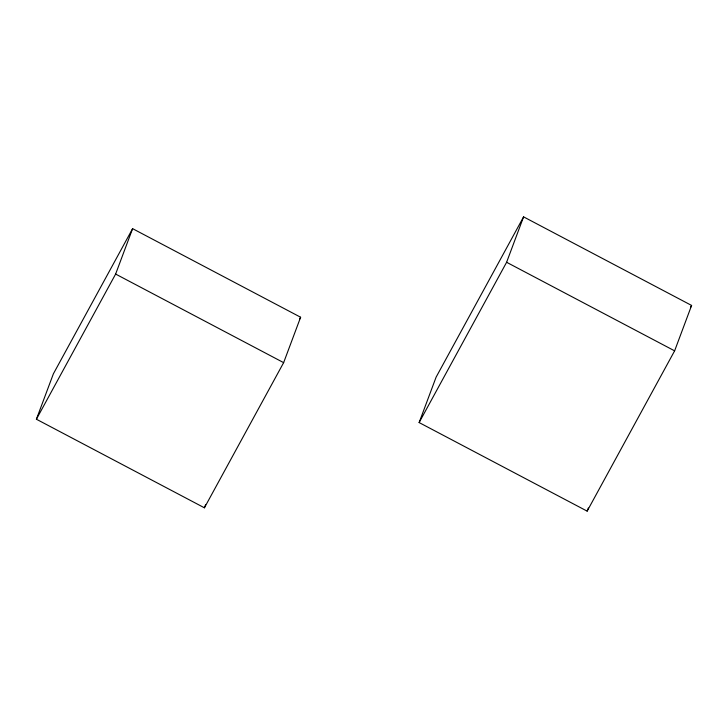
<?xml version="1.0" encoding="UTF-8"?>
<svg xmlns="http://www.w3.org/2000/svg" width="728" height="728" viewBox="0 0 728 728"><rect width="100%" height="100%" fill="white"/><g stroke="black" fill="none" stroke-linecap="round" stroke-linejoin="round"><path stroke-width="1.09" d="M36.4 419.228L53.381 373.819L132.605 228.656L300.619 317.235L283.638 362.644L204.413 507.807L36.4 419.228L115.625 274.065L132.605 228.656M204.413 507.807L205.596 504.64M419.128 422.559L436.108 377.149L523.587 216.862L691.6 305.441L674.619 350.851L587.15 511.138L419.128 422.559L506.606 262.28L523.587 216.862M587.15 511.138L588.333 507.971M299.536 319.219L300.619 317.235M690.517 307.434L691.6 305.441M506.606 262.28L674.619 350.851M115.625 274.065L283.638 362.644"/></g></svg>
